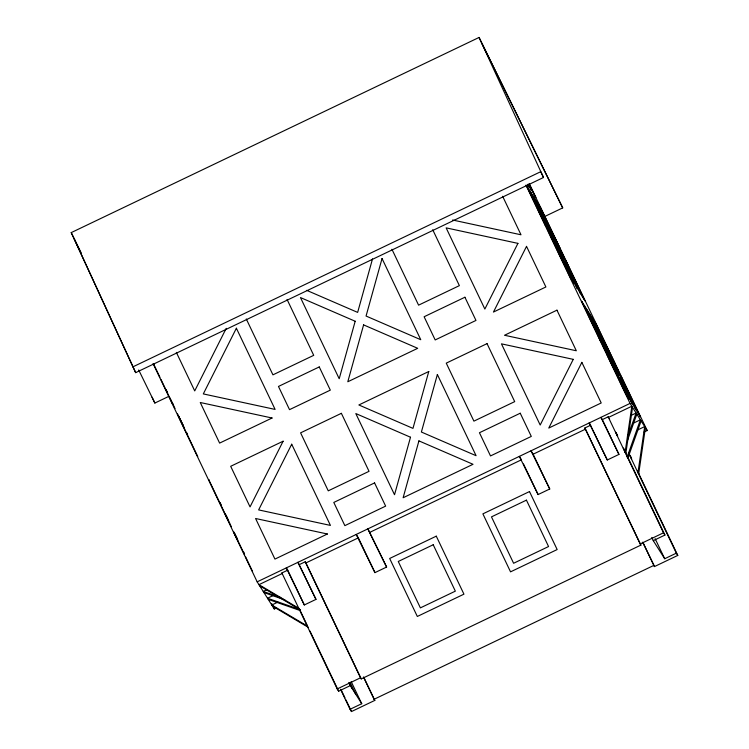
<?xml version="1.0" encoding="UTF-8"?>
<svg xmlns="http://www.w3.org/2000/svg" width="749" height="749" viewBox="0 0 749 749"><rect width="100%" height="100%" fill="white"/><g stroke="black" fill="none" stroke-linecap="round" stroke-linejoin="round"><path stroke-width="1.12" d="M607.289 459.98L589.266 422.923L607.289 459.98L618.946 454.409L600.923 417.352L602.346 419.609L608.169 416.819L608.534 417.39L631.838 406.239L625.125 452.181L625.846 453.314L632.549 407.362M637.596 429.982L644.692 426.584L637.979 472.535L638.7 473.668L645.404 427.716M372.525 258.864L357.648 312.399L306.716 290.35M627.915 436.04L636.126 413.017L630.976 415.48M627.456 440.459L636.837 414.15M627.119 457.077L640.404 419.805L633.205 423.241M627.84 458.201L641.116 420.929M226.217 328.352L194.721 390.912L176.352 352.395M479.06 37.45L543.512 177.485L135.663 372.646L71.221 232.611L479.06 37.45L562.705 207.885L544.795 216.461M132.901 366.851L540.741 171.69L543.512 177.485M138.705 369.987L154.865 403.046L168.562 396.493M153.058 363.574L257.169 581.842L630.049 403.411L647.192 430.544L644.065 432.033M340.523 689.258L350.073 709.284L361.73 703.714L350.298 685.625L338.651 691.196L337.219 688.94L281.896 572.948L287.728 570.167L304.319 604.958L315.975 599.387L297.952 562.321L315.975 599.387M299.375 564.587L305.208 561.797L305.92 562.93L361.243 678.912L640.91 545.094L584.866 427.969L590.699 425.189M305.92 562.93L358.359 537.838L374.949 572.629L386.606 567.059L367.862 528.869L386.606 567.059M370.006 532.258L521.491 459.774M520.958 458.922L519.347 456.384L538.091 494.565L549.738 488.994L531.004 450.804L533.148 454.194L585.587 429.102M267.346 589.482L263.236 591.448L280.781 597.599M273.685 595.286L267.515 598.236L300.424 609.77M277.888 602.112L271.803 605.014L307.717 626.295M257.169 581.842L274.303 608.974L276.381 607.982M337.219 688.94L360.531 677.789L361.243 678.912M584.866 427.969L640.189 543.961L663.502 532.811L664.925 535.067L653.268 540.647L651.761 537.482M653.268 540.647L664.7 558.735L676.347 553.165L677.779 555.421L654.476 566.572L642.698 542.248M363.537 677.124L374.097 699.266L653.765 565.439M350.073 709.284L351.506 711.55L374.809 700.399L363.742 677.199M452.611 220.009L520.995 234.783L502.626 196.266M263.948 592.581L284.789 599.883M268.236 599.369L300.04 610.51M259.66 585.802L299.563 609.443L298.851 608.31L258.948 584.669L282.251 573.519L281.896 572.948M272.514 606.147L308.429 627.428M527.689 184.544L529.403 187.259L528.401 185.153M609.246 418.513L609.602 419.084M640.189 543.961L640.91 545.094M358.359 537.838L356.215 534.449L374.949 572.629M374.097 699.266L374.809 700.399M287.728 570.167L286.296 567.901L304.319 604.958M153.835 364.295L153.479 363.724L159.93 377.262M209.158 480.278L208.802 479.716L228.164 520.312L225.318 514.039M177.504 413.804L183.149 425.226M184.02 427.342L178.374 415.92L197.736 456.516M186.585 432.529L187.606 434.607M234.371 532.904L236.937 538.091M237.798 540.216L233.697 531.912L244.623 554.812M243.444 551.639L244.474 553.708M481.832 43.245L562.705 207.885M529.328 183.87L647.192 430.544M529.3 184.142L535.825 197.436L528.738 184.404M71.221 232.611L81.519 253.583M528.522 184.329L531.547 190.649L528.101 184.17M525.938 185.143L630.049 403.411M630.003 455.252L631.51 458.416M637.549 471.065L677.779 555.421M630.143 455.738L631.66 458.903M637.689 471.552L638.7 473.668M628.57 452.986L676.347 553.165M616.137 432.791L617.653 435.955M623.683 448.604L664.925 535.067M615.781 432.229L617.288 435.384M623.327 448.042L625.846 453.314M608.169 416.819L663.502 532.811M602.346 419.609L618.946 454.409M655.141 538.7L664.7 558.735M642.904 542.323L654.476 566.572M432.725 229.746L459.38 285.631L418.588 305.152L391.933 249.267M533.148 454.194L549.738 488.994M523.504 463.987L538.091 494.565M287.064 299.45L313.719 355.335L272.936 374.846L246.281 318.962M305.208 561.797L360.531 677.789M351.169 681.571L361.73 703.714M350.129 682.508L355.663 694.098M349.577 683.182L352.086 688.453M348.791 682.461L350.298 685.625M341.441 690.466L344.961 697.843M345.972 699.95L351.506 711.55M299.422 608.956L307.464 625.827M309.983 631.098L338.651 691.196M271.793 603.703L274.303 608.974M160.923 379.34L172.841 404.32L169.995 398.056M245.616 556.891L252.563 571.459M152.094 397.251L154.865 403.046M73.982 238.407L135.663 372.646M226.067 515.19L231.291 526.678M220.094 502.551L221.517 505.687M172.167 402.335L175.013 408.598M166.194 389.705L167.617 392.832M355.185 321.246L339.203 378.751L300.471 297.559L355.185 321.246M363.602 324.888L347.798 381.765L417.708 348.313L363.602 324.888M382.046 258.527L366.064 316.041L420.769 339.718L382.046 258.527M410.508 437.229L394.526 494.743L355.803 413.551L410.508 437.229M428.774 371.504L412.971 428.381L358.855 404.966L428.774 371.504M418.925 440.88L403.121 497.757L473.031 464.296L418.925 440.88M437.369 374.519L421.387 432.033L476.092 455.71L437.369 374.519M236.384 328.231L203.307 393.918L275.108 409.422L236.384 328.231M283.113 441.208L250.044 506.895L230.683 466.299L283.113 441.208M291.707 444.223L258.639 509.91L330.431 525.414L291.707 444.223M517.934 243.369L484.856 309.056L446.132 227.865L517.934 243.369M526.528 246.374L493.451 312.061L545.89 286.97L526.528 246.374M573.257 359.351L540.188 425.039L501.456 343.847L573.257 359.351M581.851 362.366L548.774 428.053L601.213 402.962L581.851 362.366M319.252 366.935L278.469 386.447L289.526 409.647L330.318 390.126L319.252 366.935M464.914 297.231L424.121 316.752L435.188 339.943L475.971 320.432L464.914 297.231M272.056 418.008L219.616 443.099L200.255 402.503L272.056 418.008M341.375 413.326L300.592 432.847L328.259 490.838L369.042 471.318L341.375 413.326M487.037 343.632L446.254 363.143L473.911 421.135L514.703 401.623L487.037 343.632M556.956 310.17L504.517 335.262L576.318 350.766L556.956 310.17M374.575 482.918L333.792 502.439L344.858 525.639L385.641 506.118L374.575 482.918M520.237 413.223L479.444 432.735L490.511 455.935L531.294 436.414L520.237 413.223M327.379 534L274.939 559.091L255.578 518.495L327.379 534M436.274 536.162L389.667 558.473L417.324 616.464L463.94 594.163L436.274 536.162M529.496 491.559L482.89 513.861L510.546 571.852L557.162 549.551L529.496 491.559M433.212 544.757L398.262 561.478L420.386 607.879L455.345 591.148L433.212 544.757M526.435 500.145L491.475 516.876L513.608 563.267L548.568 546.536L526.435 500.145M529.58 190.377L526.369 185.293L545.731 225.889L529.58 190.377M533.148 196.032L530.648 192.072L558.314 250.072L560.814 254.023L533.148 196.032M536.359 201.125L533.859 197.165L561.525 255.156L564.025 259.117L536.359 201.125M540.647 207.904L537.436 202.82L560.009 248.499L540.647 207.904M566.347 265.623L563.847 261.673L577.404 288.824L566.347 265.623M569.558 270.717L567.059 266.756L580.625 293.908L569.558 270.717M573.837 283.169L570.626 278.085L551.264 237.489L573.837 283.169M584.903 300.695L581.692 295.602L565.542 260.1L584.903 300.695M584.903 306.369L581.692 301.276L601.054 341.872L584.903 306.369M588.471 312.024L585.971 308.064L613.637 366.055L616.137 370.015L588.471 312.024M591.682 317.108L589.182 313.148L616.848 371.148L619.348 375.099L591.682 317.108M595.97 323.896L592.759 318.802L615.332 364.491L595.97 323.896M621.67 381.616L619.17 377.655L632.727 404.816L621.67 381.616M624.881 386.699L622.382 382.748L635.948 409.9L624.881 386.699M629.16 399.161L625.949 394.068L606.587 353.472L629.16 399.161M640.226 416.678L637.015 411.594L620.865 376.082L640.226 416.678M562.424 253.733L539.842 208.053L578.565 289.245L562.424 253.733M617.747 369.725L595.165 324.036L633.888 405.228L617.747 369.725M571.431 277.935L548.848 232.256L532.698 196.744L571.431 277.935M626.754 393.927L604.171 348.238L588.021 312.736L626.754 393.927"/></g></svg>
